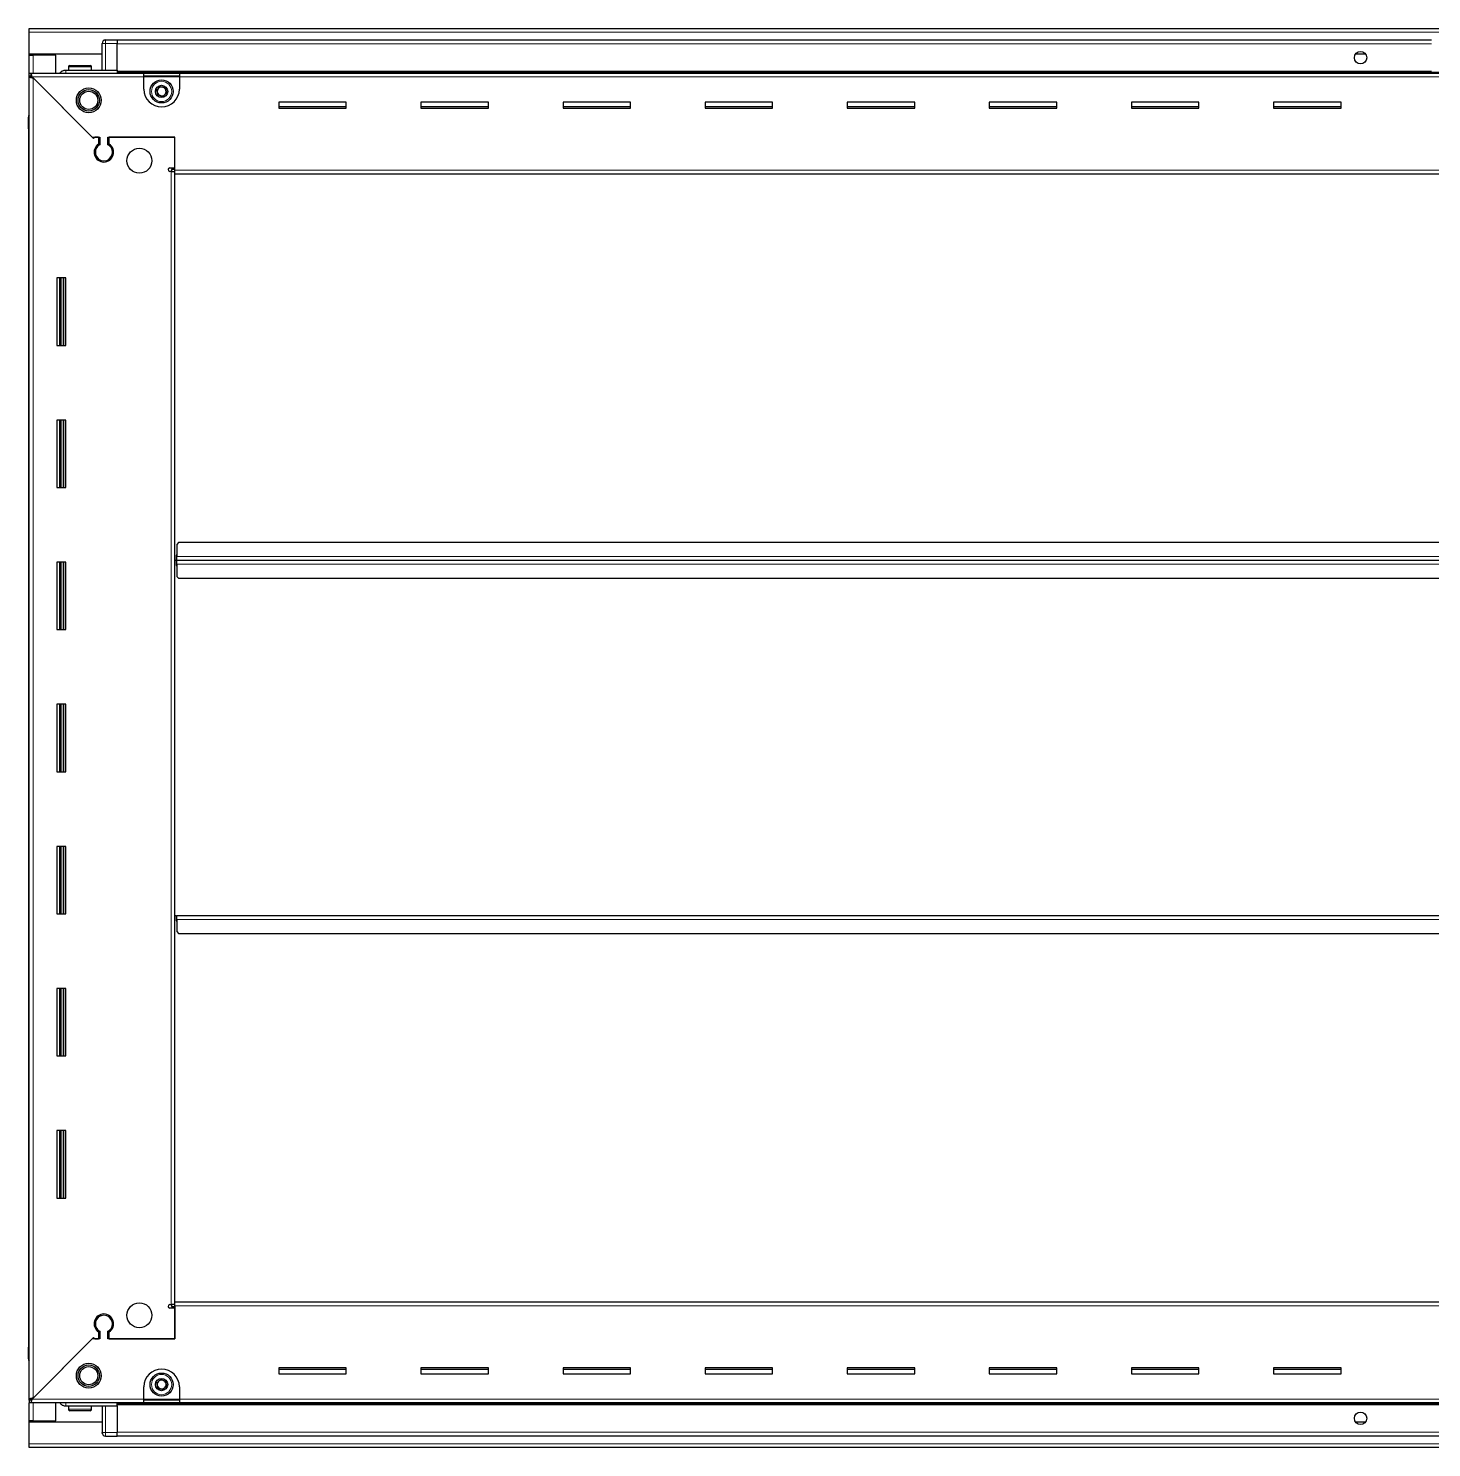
# Model space of a CAD drawing. Header units: millimetres. Extents: x 1132 to 6867, y -973 to 2018.
# Drawn here: x 5191 to 5981, y 1048 to 1847 of the extents above; entities that cross this region are included whole.
import ezdxf

# ---------------------------------------------------------------- set-up
doc = ezdxf.new("R2010")
doc.units = ezdxf.units.MM

msp = doc.modelspace()

# ---------------------------------------------------------------- linework, layer by layer
at = {"color": 7, "linetype": 'Continuous', "lineweight": 25}
for p, q in [((5191.8, 1844.5), (5191.8, 1846.6)), ((5191.8, 1846.6), (6790.8, 1846.6)), ((5191.8, 1832.1), (5191.8, 1844.5)), ((5232.8, 1823.1), (5232.8, 1838.1)), ((5233.48, 1839.6), (5233.48, 1839.6)), ((5234.8, 1840.1), (5241.3, 1840.1)), ((5234.8, 1840.1), (5241.3, 1840.1)), ((5241.3, 1840.1), (5241.3, 1840.1)), ((5241.3, 1840.1), (5241.3, 1840.1)), ((5241.3, 1840.1), (5241.3, 1838.1)), ((5981.3, 1839.95), (5241.3, 1839.95)), ((5241.3, 1823.1), (5241.3, 1838.1)), ((5232.8, 1832.1), (5191.8, 1832.1)), ((5191.8, 1831.6), (5191.8, 1832.1)), ((5191.8, 1821.35), (5191.8, 1831.6)), ((5191.8, 1831.6), (5193.9, 1831.6)), ((5193.3, 1831.6), (5193.3, 1832.1)), ((5206.8, 1831.6), (5193.9, 1831.6)), ((5206.8, 1821.35), (5206.8, 1831.6)), ((5944.17, 1832.1), (5938.43, 1832.1)), ((5212.3, 1823.1), (5241.3, 1823.1)), ((5213.8, 1825), (5213.8, 1823.1)), ((5214.6, 1825.8), (5226, 1825.8)), ((5226.8, 1823.1), (5226.8, 1825)), ((5241.3, 1823.1), (5241.3, 1822.6)), ((5241.3, 1821.95), (6741.3, 1821.95)), ((5191.8, 1819.85), (5191.8, 1821.35)), ((5191.8, 1821.35), (5192.8, 1821.35)), ((5191.8, 1819.35), (5191.8, 1819.85)), ((5191.8, 1819.85), (5192.8, 1819.85)), ((5191.8, 1074.85), (5191.8, 1819.35)), ((5193.3, 1819.35), (5191.8, 1819.35)), ((5192.8, 1819.85), (5192.8, 1821.35)), ((5192.8, 1821.35), (5256.3, 1821.35)), ((5193.4, 1819.25), (5227.3, 1785.35)), ((5228, 1784.65), (5193.9, 1818.75)), ((5256.3, 1819.25), (5256.3, 1821.35)), ((5256.3, 1821.35), (5276.3, 1821.35)), ((5256.3, 1819.85), (5276.3, 1819.85)), ((5256.3, 1812.35), (5256.3, 1819.25)), ((5276.3, 1821.35), (5276.3, 1819.25)), ((5276.3, 1821.35), (6706.3, 1821.35)), ((5276.3, 1819.25), (5276.3, 1812.35)), ((5370.3, 1805.1), (5332.3, 1805.1)), ((5332.3, 1805.1), (5332.3, 1801.6)), ((5370.3, 1802.35), (5332.3, 1802.35)), ((5332.3, 1801.6), (5370.3, 1801.6)), ((5370.3, 1801.6), (5370.3, 1805.1)), ((5450.3, 1805.1), (5412.3, 1805.1)), ((5412.3, 1805.1), (5412.3, 1801.6)), ((5450.3, 1802.35), (5412.3, 1802.35)), ((5412.3, 1801.6), (5450.3, 1801.6)), ((5450.3, 1801.6), (5450.3, 1805.1)), ((5530.3, 1805.1), (5492.3, 1805.1)), ((5492.3, 1805.1), (5492.3, 1801.6)), ((5530.3, 1802.35), (5492.3, 1802.35)), ((5492.3, 1801.6), (5530.3, 1801.6)), ((5530.3, 1801.6), (5530.3, 1805.1)), ((5610.3, 1805.1), (5572.3, 1805.1)), ((5572.3, 1805.1), (5572.3, 1801.6)), ((5610.3, 1802.35), (5572.3, 1802.35)), ((5572.3, 1801.6), (5610.3, 1801.6)), ((5610.3, 1801.6), (5610.3, 1805.1)), ((5690.3, 1805.1), (5652.3, 1805.1)), ((5652.3, 1805.1), (5652.3, 1801.6)), ((5690.3, 1802.35), (5652.3, 1802.35)), ((5652.3, 1801.6), (5690.3, 1801.6)), ((5690.3, 1801.6), (5690.3, 1805.1)), ((5770.3, 1805.1), (5732.3, 1805.1)), ((5732.3, 1805.1), (5732.3, 1801.6)), ((5770.3, 1802.35), (5732.3, 1802.35)), ((5732.3, 1801.6), (5770.3, 1801.6)), ((5770.3, 1801.6), (5770.3, 1805.1)), ((5850.3, 1805.1), (5812.3, 1805.1)), ((5812.3, 1805.1), (5812.3, 1801.6)), ((5850.3, 1802.35), (5812.3, 1802.35)), ((5812.3, 1801.6), (5850.3, 1801.6)), ((5850.3, 1801.6), (5850.3, 1805.1)), ((5930.3, 1805.1), (5892.3, 1805.1)), ((5892.3, 1805.1), (5892.3, 1801.6)), ((5930.3, 1802.35), (5892.3, 1802.35)), ((5892.3, 1801.6), (5930.3, 1801.6)), ((5930.3, 1801.6), (5930.3, 1805.1)), ((5191.3, 1796.6), (5191.3, 1790.1)), ((5191.3, 1790.1), (5191.3, 1796.6)), ((5191.3, 1790.1), (5191.3, 1790.1)), ((5191.8, 1790.1), (5191.3, 1790.1)), ((5191.45, 1790.1), (5191.45, 1104.1)), ((5227.3, 1785.35), (5231.5, 1785.35)), ((5228.7, 1785.35), (5228, 1784.65)), ((5230.8, 1785.35), (5228.7, 1785.35)), ((5230.8, 1785.35), (5230.8, 1781.46)), ((5231.5, 1785.35), (5231.5, 1781.07)), ((5236.1, 1785.35), (5273.8, 1785.35)), ((5236.1, 1781.07), (5236.1, 1785.35)), ((5236.8, 1781.46), (5236.8, 1785.35)), ((5273.8, 1785.35), (5236.8, 1785.35)), ((5273.8, 1766.7), (5273.8, 1785.35)), ((5273.8, 1768.1), (5273.8, 1785.35)), ((5231.8, 1772.49), (5231.8, 1771.73)), ((5270.95, 1768.1), (5273.8, 1768.1)), ((5271.7, 1766.1), (5270.95, 1766.1)), ((5271.7, 1766.1), (5273.8, 1766.1)), ((5273.8, 1767.1), (5271.8, 1767.1)), ((5271.8, 1767.1), (5271.8, 1766.1)), ((5273.8, 1764.6), (5273.8, 1766.7)), ((6708.8, 1764.6), (5273.8, 1764.6)), ((5273.8, 1129.6), (5273.8, 1764.6)), ((5212.3, 1706.1), (5207.3, 1706.1)), ((5207.3, 1706.1), (5207.3, 1668.1)), ((5209.45, 1668.1), (5209.45, 1706.1)), ((5211.24, 1668.1), (5211.24, 1706.1)), ((5211.28, 1668.1), (5211.28, 1706.1)), ((5212.3, 1668.1), (5212.3, 1706.1)), ((5207.3, 1668.1), (5212.3, 1668.1)), ((5212.3, 1626.1), (5207.3, 1626.1)), ((5207.3, 1626.1), (5207.3, 1588.1)), ((5209.45, 1588.1), (5209.45, 1626.1)), ((5211.24, 1588.1), (5211.24, 1626.1)), ((5211.28, 1588.1), (5211.28, 1626.1)), ((5212.3, 1588.1), (5212.3, 1626.1)), ((5207.3, 1588.1), (5212.3, 1588.1)), ((5275.8, 1557.1), (5274.8, 1556.1)), ((5274.8, 1556.1), (5274.8, 1549.2)), ((6706.8, 1557.1), (5275.8, 1557.1)), ((5212.3, 1546.1), (5207.3, 1546.1)), ((5207.3, 1546.1), (5207.3, 1508.1)), ((5209.45, 1508.1), (5209.45, 1546.1)), ((5211.24, 1508.1), (5211.24, 1546.1)), ((5211.28, 1508.1), (5211.28, 1546.1)), ((5212.3, 1508.1), (5212.3, 1546.1)), ((5274.55, 1547.1), (5273.8, 1547.1)), ((5274.8, 1549.95), (5274.55, 1549.95)), ((5274.55, 1549.95), (5274.55, 1547.1)), ((5274.55, 1547.1), (5274.55, 1544.25)), ((5274.55, 1544.25), (5274.8, 1544.25)), ((5274.8, 1547.1), (5274.8, 1549.2)), ((5274.8, 1545), (5274.8, 1547.1)), ((6707.8, 1547.1), (5274.8, 1547.1)), ((5274.8, 1545), (5274.8, 1538.1)), ((5274.8, 1538.1), (5275.8, 1537.1)), ((5275.8, 1537.1), (6706.8, 1537.1)), ((5207.3, 1508.1), (5212.3, 1508.1)), ((5212.3, 1466.1), (5207.3, 1466.1)), ((5207.3, 1466.1), (5207.3, 1428.1)), ((5209.45, 1428.1), (5209.45, 1466.1)), ((5211.24, 1428.1), (5211.24, 1466.1)), ((5211.28, 1428.1), (5211.28, 1466.1)), ((5212.3, 1428.1), (5212.3, 1466.1)), ((5207.3, 1428.1), (5212.3, 1428.1)), ((5212.3, 1386.1), (5207.3, 1386.1)), ((5207.3, 1386.1), (5207.3, 1348.1)), ((5209.45, 1348.1), (5209.45, 1386.1)), ((5211.24, 1348.1), (5211.24, 1386.1)), ((5211.28, 1348.1), (5211.28, 1386.1)), ((5212.3, 1348.1), (5212.3, 1386.1)), ((5207.3, 1348.1), (5212.3, 1348.1)), ((5273.8, 1347.1), (5274.55, 1347.1)), ((5274.55, 1347.1), (5274.55, 1344.25)), ((5274.55, 1344.25), (5274.8, 1344.25)), ((5274.8, 1345), (5274.8, 1347.1)), ((5274.8, 1347.1), (6707.8, 1347.1)), ((5274.8, 1345), (5274.8, 1338.1)), ((5274.8, 1338.1), (5275.8, 1337.1)), ((5275.8, 1337.1), (6706.8, 1337.1)), ((5212.3, 1306.1), (5207.3, 1306.1)), ((5207.3, 1306.1), (5207.3, 1268.1)), ((5209.45, 1268.1), (5209.45, 1306.1)), ((5211.24, 1268.1), (5211.24, 1306.1)), ((5211.28, 1268.1), (5211.28, 1306.1)), ((5212.3, 1268.1), (5212.3, 1306.1)), ((5207.3, 1268.1), (5212.3, 1268.1)), ((5212.3, 1226.1), (5207.3, 1226.1)), ((5207.3, 1226.1), (5207.3, 1188.1)), ((5209.45, 1188.1), (5209.45, 1226.1)), ((5211.24, 1188.1), (5211.24, 1226.1)), ((5211.28, 1188.1), (5211.28, 1226.1)), ((5212.3, 1188.1), (5212.3, 1226.1)), ((5207.3, 1188.1), (5212.3, 1188.1)), ((5270.95, 1128.1), (5271.7, 1128.1)), ((5273.8, 1128.1), (5271.7, 1128.1)), ((5271.8, 1128.1), (5271.8, 1127.1)), ((5271.8, 1127.1), (5273.8, 1127.1)), ((5273.8, 1127.5), (5273.8, 1129.6)), ((5273.8, 1129.6), (6708.8, 1129.6)), ((5273.8, 1127.5), (5273.8, 1108.85)), ((5231.8, 1122.48), (5231.8, 1121.72)), ((5273.8, 1126.1), (5270.95, 1126.1)), ((5273.8, 1108.85), (5273.8, 1126.1)), ((5230.8, 1112.74), (5230.8, 1108.85)), ((5231.5, 1113.14), (5231.5, 1108.85)), ((5236.1, 1108.85), (5236.1, 1113.14)), ((5236.8, 1108.85), (5236.8, 1112.74)), ((5191.3, 1104.1), (5191.3, 1104.1)), ((5191.3, 1097.6), (5191.3, 1104.1)), ((5191.3, 1104.1), (5191.3, 1104.1)), ((5191.3, 1104.1), (5191.3, 1097.6)), ((5191.8, 1104.1), (5191.3, 1104.1)), ((5227.3, 1108.85), (5193.4, 1074.95)), ((5193.9, 1075.45), (5228, 1109.55)), ((5231.5, 1108.85), (5227.3, 1108.85)), ((5228, 1109.55), (5228.7, 1108.85)), ((5228.7, 1108.85), (5230.8, 1108.85)), ((5273.8, 1108.85), (5236.1, 1108.85)), ((5236.8, 1108.85), (5273.8, 1108.85)), ((5191.8, 1096.28), (5191.8, 1096.28)), ((5370.3, 1092.6), (5332.3, 1092.6)), ((5332.3, 1092.6), (5332.3, 1089.1)), ((5332.3, 1091.85), (5370.3, 1091.85)), ((5332.3, 1089.1), (5370.3, 1089.1)), ((5370.3, 1089.1), (5370.3, 1092.6)), ((5450.3, 1092.6), (5412.3, 1092.6)), ((5412.3, 1092.6), (5412.3, 1089.1)), ((5412.3, 1091.85), (5450.3, 1091.85)), ((5412.3, 1089.1), (5450.3, 1089.1)), ((5450.3, 1089.1), (5450.3, 1092.6)), ((5530.3, 1092.6), (5492.3, 1092.6)), ((5492.3, 1092.6), (5492.3, 1089.1)), ((5492.3, 1091.85), (5530.3, 1091.85)), ((5492.3, 1089.1), (5530.3, 1089.1)), ((5530.3, 1089.1), (5530.3, 1092.6)), ((5610.3, 1092.6), (5572.3, 1092.6)), ((5572.3, 1092.6), (5572.3, 1089.1)), ((5572.3, 1091.85), (5610.3, 1091.85)), ((5572.3, 1089.1), (5610.3, 1089.1)), ((5610.3, 1089.1), (5610.3, 1092.6)), ((5690.3, 1092.6), (5652.3, 1092.6)), ((5652.3, 1092.6), (5652.3, 1089.1)), ((5652.3, 1091.85), (5690.3, 1091.85)), ((5652.3, 1089.1), (5690.3, 1089.1)), ((5690.3, 1089.1), (5690.3, 1092.6)), ((5770.3, 1092.6), (5732.3, 1092.6)), ((5732.3, 1092.6), (5732.3, 1089.1)), ((5732.3, 1091.85), (5770.3, 1091.85)), ((5732.3, 1089.1), (5770.3, 1089.1)), ((5770.3, 1089.1), (5770.3, 1092.6)), ((5850.3, 1092.6), (5812.3, 1092.6)), ((5812.3, 1092.6), (5812.3, 1089.1)), ((5812.3, 1091.85), (5850.3, 1091.85)), ((5812.3, 1089.1), (5850.3, 1089.1)), ((5850.3, 1089.1), (5850.3, 1092.6)), ((5930.3, 1092.6), (5892.3, 1092.6)), ((5892.3, 1092.6), (5892.3, 1089.1)), ((5892.3, 1091.85), (5930.3, 1091.85)), ((5892.3, 1089.1), (5930.3, 1089.1)), ((5930.3, 1089.1), (5930.3, 1092.6)), ((5256.3, 1074.95), (5256.3, 1081.85)), ((5276.3, 1081.85), (5276.3, 1074.95)), ((5191.8, 1074.35), (5191.8, 1074.85)), ((5193.3, 1074.85), (5191.8, 1074.85)), ((5191.8, 1074.35), (5191.8, 1072.85)), ((5192.8, 1074.35), (5191.8, 1074.35)), ((5191.8, 1062.6), (5191.8, 1072.85)), ((5192.8, 1072.85), (5191.8, 1072.85)), ((5192.8, 1074.35), (5192.8, 1072.85)), ((5256.3, 1072.85), (5192.8, 1072.85)), ((5206.8, 1062.6), (5206.8, 1072.85)), ((5212.3, 1071.1), (5241.3, 1071.1)), ((5213.8, 1071.1), (5213.8, 1069.2)), ((5226.8, 1069.2), (5226.8, 1071.1)), ((5232.8, 1071.1), (5232.8, 1056.1)), ((6741.3, 1072.25), (5241.3, 1072.25)), ((5241.3, 1071.1), (5241.3, 1071.6)), ((5241.3, 1071.1), (5241.3, 1056.1)), ((5256.3, 1072.85), (5256.3, 1074.95)), ((5276.3, 1074.35), (5256.3, 1074.35)), ((5276.3, 1072.85), (5256.3, 1072.85)), ((5276.3, 1074.95), (5276.3, 1072.85)), ((6706.3, 1072.85), (5276.3, 1072.85)), ((5218.37, 1068.4), (5214.6, 1068.4)), ((5226, 1068.4), (5218.37, 1068.4)), ((5193.9, 1062.6), (5191.8, 1062.6)), ((5191.8, 1062.1), (5191.8, 1062.6)), ((5191.8, 1049.7), (5191.8, 1062.1)), ((5191.8, 1062.1), (5232.8, 1062.1)), ((5193.3, 1062.1), (5193.3, 1062.6)), ((5193.9, 1062.6), (5206.8, 1062.6)), ((5232.8, 1056.1), (5232.8, 1056.1)), ((5241.3, 1054.1), (5241.3, 1056.1)), ((5938.43, 1062.1), (5944.17, 1062.1)), ((5191.8, 1047.6), (5191.8, 1049.7)), ((6790.8, 1047.6), (5191.8, 1047.6)), ((5234.8, 1054.1), (5241.3, 1054.1)), ((5234.8, 1054.1), (5241.3, 1054.1)), ((5241.3, 1054.25), (6741.3, 1054.25)), ((5241.3, 1054.1), (5241.3, 1054.1))]:
    msp.add_line(p, q, dxfattribs=at)
at = {"color": 8, "linetype": 'Continuous', "lineweight": 18}
for p, q in [((6790.8, 1844.5), (5191.8, 1844.5)), ((5232.8, 1838.1), (5234.8, 1838.1)), ((5234.8, 1840.1), (5234.8, 1838.1)), ((5234.8, 1838.1), (5234.8, 1823.1)), ((5241.3, 1838.1), (5234.8, 1838.1)), ((5981.3, 1837.95), (5241.3, 1837.95)), ((5193.9, 1831.6), (5193.9, 1832.1)), ((5193.9, 1821.35), (5193.9, 1831.6)), ((5213.8, 1825), (5226.8, 1825)), ((5981.3, 1822.6), (5241.3, 1822.6)), ((5256.3, 1819.25), (5193.4, 1819.25)), ((5193.9, 1818.75), (5193.9, 1075.45)), ((6741.3, 1821.37), (5241.3, 1821.37)), ((5256.3, 1819.25), (5276.3, 1819.25)), ((6706.3, 1819.25), (5276.3, 1819.25)), ((5191.8, 1796.6), (5191.3, 1796.6)), ((5271.7, 1128.1), (5271.7, 1766.1)), ((5273.8, 1766.7), (6708.8, 1766.7)), ((5208.8, 1706.1), (5208.8, 1668.1)), ((5210.04, 1706.1), (5210.04, 1668.1)), ((5208.8, 1626.1), (5208.8, 1588.1)), ((5210.04, 1626.1), (5210.04, 1588.1)), ((5208.8, 1546.1), (5208.8, 1508.1)), ((5210.04, 1546.1), (5210.04, 1508.1)), ((6707.8, 1549.2), (5274.8, 1549.2)), ((5274.8, 1545), (6707.8, 1545)), ((5208.8, 1466.1), (5208.8, 1428.1)), ((5210.04, 1466.1), (5210.04, 1428.1)), ((5208.8, 1386.1), (5208.8, 1348.1)), ((5210.04, 1386.1), (5210.04, 1348.1)), ((5274.8, 1345), (6707.8, 1345)), ((5208.8, 1306.1), (5208.8, 1268.1)), ((5210.04, 1306.1), (5210.04, 1268.1)), ((5208.8, 1226.1), (5208.8, 1188.1)), ((5210.04, 1226.1), (5210.04, 1188.1)), ((6708.8, 1127.5), (5273.8, 1127.5)), ((5191.8, 1097.6), (5191.3, 1097.6)), ((5193.4, 1074.95), (5256.3, 1074.95)), ((5193.9, 1062.6), (5193.9, 1072.85)), ((5234.8, 1056.1), (5234.8, 1071.1)), ((5241.3, 1072.84), (6741.3, 1072.84)), ((5241.3, 1071.6), (6741.3, 1071.6)), ((5276.3, 1074.95), (5256.3, 1074.95)), ((5276.3, 1074.95), (6706.3, 1074.95)), ((5218.1, 1069.2), (5213.8, 1069.2)), ((5226.8, 1069.2), (5218.1, 1069.2)), ((5193.9, 1062.1), (5193.9, 1062.6)), ((5232.8, 1056.1), (5234.8, 1056.1)), ((5234.8, 1054.1), (5234.8, 1056.1)), ((5241.3, 1056.1), (5234.8, 1056.1)), ((5241.3, 1056.25), (6741.3, 1056.25)), ((6790.8, 1049.7), (5191.8, 1049.7))]:
    msp.add_line(p, q, dxfattribs=at)
at = {"color": 7, "linetype": 'Continuous', "lineweight": 25, "flags": 128}
msp.add_lwpolyline([(5232.95, 1055.35), (5232.84, 1055.71), (5232.8, 1056.1)], dxfattribs=at)
at = {"color": 7, "linetype": 'Continuous', "lineweight": 25}
for centre, radius in [((5941.3, 1830.1), 3.5), ((5266.3, 1811.1), 6.5), ((5266.3, 1811.1), 3.46), ((5225.3, 1806.1), 7), ((5225.3, 1806.1), 6.03), ((5225.3, 1806.1), 5.1), ((5253.8, 1772.1), 7), ((5253.8, 1122.1), 7), ((5225.3, 1088.1), 7), ((5225.3, 1088.1), 6.03), ((5225.3, 1088.1), 5.1), ((5266.3, 1083.1), 6.5), ((5266.3, 1083.1), 3.46), ((5941.3, 1064.1), 3.5)]:
    msp.add_circle(centre, radius, dxfattribs=at)
at = {"color": 8, "linetype": 'Continuous', "lineweight": 18}
for centre in [(5266.3, 1811.1), (5266.3, 1083.1)]:
    msp.add_circle(centre, 5.7, dxfattribs=at)
at = {"color": 7, "linetype": 'Continuous', "lineweight": 25}
for centre, radius, start, end in [((5234.8, 1838.1), 2, 90, 180), ((5234.8, 1838.1), 2, 90, 131.40962), ((5214.6, 1825), 0.8, 90, 180), ((5226, 1825), 0.8, 0, 90), ((5232.6, 1823.3), 0.2, 270, 0), ((5266.3, 1812.35), 10, 180, 270), ((5266.3, 1811.1), 2.5, 134.01559, 194.01559), ((5266.3, 1811.1), 2.5, 194.01559, 254.01559), ((5266.3, 1811.1), 2.5, 74.01559, 134.01559), ((5266.3, 1811.1), 2.5, 254.01559, 314.01559), ((5266.3, 1812.35), 10, 270, 0), ((5266.3, 1811.1), 2.5, 14.01559, 74.01559), ((5266.3, 1811.1), 2.5, 314.01559, 14.01559), ((5193.3, 1796.6), 2, 138.57492, 180), ((5193.3, 1796.6), 2, 138.59038, 180), ((5233.8, 1776.85), 5.5, 123.05573, 56.94427), ((5233.8, 1776.85), 4.8, 118.63099, 61.36901), ((5270.95, 1767.1), 1, 90, 270), ((5270.95, 1127.1), 1, 90, 270), ((5233.8, 1117.35), 5.5, 303.05573, 236.94427), ((5233.8, 1117.35), 4.8, 298.63099, 241.36901), ((5193.3, 1097.6), 2, 180, 221.40962), ((5193.3, 1097.6), 2, 180, 221.39416), ((5266.3, 1081.85), 10, 90, 180), ((5266.3, 1081.85), 10, 0, 90), ((5266.3, 1083.1), 2.5, 127.47401, 187.47401), ((5266.3, 1083.1), 2.5, 187.47401, 247.47401), ((5266.3, 1083.1), 2.5, 67.47401, 127.47401), ((5266.3, 1083.1), 2.5, 247.47401, 307.47401), ((5266.3, 1083.1), 2.5, 7.47401, 67.47401), ((5266.3, 1083.1), 2.5, 307.47401, 7.47401), ((5232.6, 1070.9), 0.2, 0, 90), ((5214.6, 1069.2), 0.8, 180, 270), ((5226, 1069.2), 0.8, 270, 0), ((5234.8, 1056.1), 2, 180, 270)]:
    msp.add_arc(centre, radius, start, end, dxfattribs=at)
for points, knots in [([(5209.09, 1821.35), (5209.21, 1821.55), (5209.59, 1822.2), (5210.75, 1822.91), (5211.78, 1823.04), (5212.3, 1823.1)], [0, 0, 0, 0, 0.18225, 0.591125, 1, 1, 1, 1]), ([(5241.3, 1823.1), (5241.3, 1823.07), (5241.3, 1822.99), (5241.3, 1822.37), (5241.3, 1821.79), (5241.3, 1821.4), (5241.3, 1821.37)], [0, 0, 0, 0, 0.324279, 0.648558, 0.972836, 1, 1, 1, 1]), ([(5191.8, 1819.35), (5191.83, 1819.31), (5191.88, 1819.22), (5192.27, 1819.09), (5192.83, 1818.95), (5193.41, 1818.84), (5193.77, 1818.78), (5193.9, 1818.75)], [0, 0, 0, 0, 0.230255, 0.448522, 0.666786, 0.88505, 1, 1, 1, 1]), ([(5193.4, 1819.25), (5193.35, 1819.51), (5193.26, 1820), (5193.13, 1820.64), (5193, 1821.11), (5192.89, 1821.33), (5192.82, 1821.35), (5192.8, 1821.35)], [0, 0, 0, 0, 0.230255, 0.448522, 0.666786, 0.88505, 1, 1, 1, 1]), ([(5263.53, 1811.9), (5263.9, 1812.26), (5264.59, 1812.93), (5265.28, 1813.59), (5265.6, 1813.91)], [0, 0, 0, 0, 0.5346859, 1, 1, 1, 1]), ([(5265.6, 1813.91), (5266.1, 1813.76), (5267.02, 1813.5), (5267.95, 1813.23), (5268.38, 1813.11)], [0, 0, 0, 0, 0.534686, 1, 1, 1, 1]), ([(5264.22, 1809.1), (5264.14, 1809.43), (5263.94, 1810.23), (5263.7, 1811.2), (5263.56, 1811.78), (5263.53, 1811.9)], [0, 0, 0, 0, 0.362901, 0.866875, 1, 1, 1, 1]), ([(5267, 1808.3), (5266.5, 1808.45), (5265.58, 1808.71), (5264.65, 1808.98), (5264.22, 1809.1)], [0, 0, 0, 0, 0.5346859, 1, 1, 1, 1]), ([(5269.08, 1810.31), (5268.7, 1809.95), (5268.01, 1809.28), (5267.32, 1808.61), (5267, 1808.3)], [0, 0, 0, 0, 0.534686, 1, 1, 1, 1]), ([(5268.38, 1813.11), (5268.41, 1812.99), (5268.55, 1812.41), (5268.79, 1811.44), (5268.99, 1810.64), (5269.08, 1810.31)], [0, 0, 0, 0, 0.133125, 0.637099, 1, 1, 1, 1]), ([(5263.63, 1084.21), (5263.73, 1084.29), (5264.21, 1084.65), (5265, 1085.26), (5265.65, 1085.76), (5265.92, 1085.97)], [0, 0, 0, 0, 0.1331247, 0.6370994, 1, 1, 1, 1]), ([(5264.01, 1081.35), (5263.94, 1081.86), (5263.82, 1082.82), (5263.69, 1083.77), (5263.63, 1084.21)], [0, 0, 0, 0, 0.534686, 1, 1, 1, 1]), ([(5266.68, 1080.24), (5266.2, 1080.44), (5265.31, 1080.81), (5264.42, 1081.18), (5264.01, 1081.35)], [0, 0, 0, 0, 0.534686, 1, 1, 1, 1]), ([(5265.92, 1085.97), (5266.4, 1085.77), (5267.29, 1085.4), (5268.18, 1085.03), (5268.59, 1084.86)], [0, 0, 0, 0, 0.534686, 1, 1, 1, 1]), ([(5268.97, 1082), (5268.69, 1081.79), (5268.04, 1081.29), (5267.25, 1080.68), (5266.78, 1080.32), (5266.68, 1080.24)], [0, 0, 0, 0, 0.362901, 0.866875, 1, 1, 1, 1]), ([(5268.59, 1084.86), (5268.66, 1084.35), (5268.78, 1083.39), (5268.91, 1082.44), (5268.97, 1082)], [0, 0, 0, 0, 0.5346859, 1, 1, 1, 1]), ([(5193.9, 1075.45), (5193.65, 1075.41), (5193.15, 1075.32), (5192.51, 1075.19), (5192.05, 1075.05), (5191.83, 1074.94), (5191.81, 1074.88), (5191.8, 1074.85)], [0, 0, 0, 0, 0.230255, 0.448522, 0.666786, 0.88505, 1, 1, 1, 1]), ([(5192.8, 1072.85), (5192.85, 1072.88), (5192.94, 1072.93), (5193.07, 1073.33), (5193.2, 1073.88), (5193.31, 1074.46), (5193.38, 1074.83), (5193.4, 1074.95)], [0, 0, 0, 0, 0.230255, 0.448522, 0.666786, 0.88505, 1, 1, 1, 1]), ([(5209.09, 1072.85), (5209.21, 1072.65), (5209.59, 1072.01), (5210.75, 1071.3), (5211.78, 1071.17), (5212.3, 1071.1)], [0, 0, 0, 0, 0.18225, 0.591125, 1, 1, 1, 1]), ([(5241.3, 1071.1), (5241.3, 1071.14), (5241.3, 1071.22), (5241.3, 1071.84), (5241.3, 1072.41), (5241.3, 1072.81), (5241.3, 1072.84)], [0, 0, 0, 0, 0.324279, 0.648558, 0.972836, 1, 1, 1, 1])]:
    msp.add_open_spline(points, degree=3, knots=knots, dxfattribs=at)
at = {"color": 8, "linetype": 'Continuous', "lineweight": 18}
for points in [[(5212.3, 1823.1), (5212.3, 1823.06), (5212.3, 1822.99), (5212.3, 1822.55), (5212.3, 1822.09), (5212.3, 1821.68), (5212.3, 1821.41), (5212.3, 1821.35)], [(5212.3, 1071.1), (5212.3, 1071.15), (5212.3, 1071.22), (5212.3, 1071.66), (5212.3, 1072.11), (5212.3, 1072.53), (5212.3, 1072.8), (5212.3, 1072.85)]]:
    msp.add_open_spline(points, degree=3, knots=[0, 0, 0, 0, 0.359753, 0.553414, 0.751185, 0.948956, 1, 1, 1, 1], dxfattribs=at)
at = {"color": 7, "linetype": 'Continuous', "lineweight": 25}
for points in [[(5193.4, 1819.25), (5193.35, 1819.33), (5193.25, 1819.49), (5193.1, 1819.69), (5192.95, 1819.83), (5192.85, 1819.85), (5192.8, 1819.85)], [(5193.3, 1819.35), (5193.31, 1819.3), (5193.33, 1819.2), (5193.47, 1819.05), (5193.66, 1818.9), (5193.82, 1818.8), (5193.9, 1818.75)], [(5192.8, 1074.35), (5192.85, 1074.36), (5192.95, 1074.38), (5193.1, 1074.52), (5193.25, 1074.72), (5193.35, 1074.88), (5193.4, 1074.95)], [(5193.9, 1075.45), (5193.82, 1075.4), (5193.66, 1075.3), (5193.47, 1075.15), (5193.33, 1075), (5193.31, 1074.9), (5193.3, 1074.85)]]:
    msp.add_open_spline(points, degree=3, dxfattribs=at)

doc.saveas('drawing.dxf')
